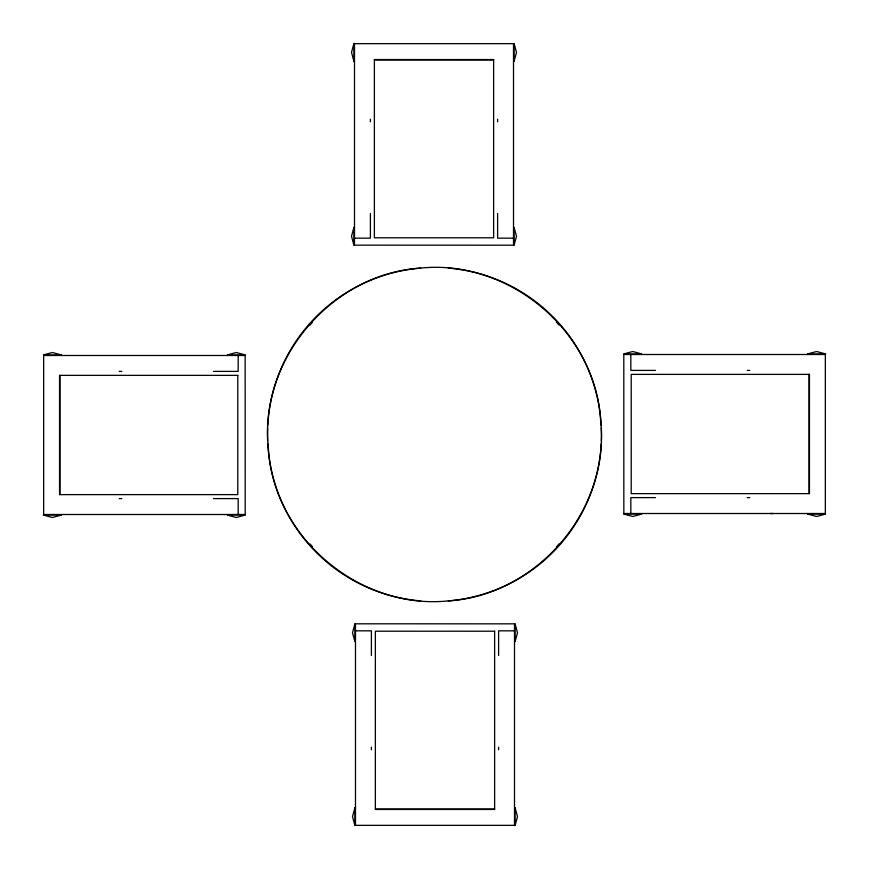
<?xml version="1.0" encoding="UTF-8"?>
<svg xmlns="http://www.w3.org/2000/svg" width="869" height="869" viewBox="0 0 869 869"><rect width="100%" height="100%" fill="white"/><g stroke="black" fill="none" stroke-linecap="round" stroke-linejoin="round"><path stroke-width="1.3" d="M353.835 43.722L351.51 52.39L353.835 61.069M353.835 227.58L351.51 236.259L353.835 244.928M354.834 624.072L352.51 632.741L354.834 641.42M514.166 61.069L516.49 52.39L514.166 43.722M354.834 807.931L352.51 816.61L354.834 825.278M514.166 244.928L516.49 236.259L514.166 227.58M515.165 641.42L517.489 632.741L515.165 624.072M515.165 825.278L517.489 816.61L515.165 807.931M310.037 325.006L312.482 322.182M556.518 546.818L558.963 543.994M43.722 354.834L52.39 352.51L61.069 354.834M227.58 354.834L236.259 352.51L244.928 354.834M624.072 353.835L632.741 351.51L641.42 353.835M61.069 515.165L52.39 517.489L43.722 515.165M807.931 353.835L816.61 351.51L825.278 353.835M244.928 515.165L236.259 517.489L227.58 515.165M641.42 514.166L632.741 516.49L624.072 514.166M825.278 514.166L816.61 516.49L807.931 514.166M420.715 268.097C331.795 273.648 258.56 359.527 268.369 448.263C273.3 537.411 359.679 610.071 448.285 600.903C537.205 595.352 610.44 509.473 600.631 420.737C595.699 331.589 509.321 258.929 420.715 268.097A166.967 166.967 0 0 0 267.782 425.31M354.498 43.656L513.514 43.656L513.514 245.199L354.498 245.156L354.498 43.45M374.376 59.961L493.635 59.972M354.498 238.171L370.4 238.171L370.4 213.492M513.514 238.171L497.611 238.171L497.611 213.492M623.801 353.998L641.691 353.998M807.659 353.998L825.55 353.998M825.55 354.498L623.801 354.498L623.844 513.514L825.344 513.514L825.344 354.498M43.45 354.986L61.341 354.986M227.309 354.986L245.199 354.986M655.508 370.4L630.829 370.4L630.829 354.498M747.199 370.4L749.773 370.4M119.227 371.389L121.801 371.389M213.492 371.389L238.171 371.389L238.171 355.486M655.508 497.611L630.829 497.611L630.829 513.514M747.199 497.611L749.773 497.611M119.227 498.6L121.801 498.6M213.492 498.6L238.171 498.6L238.171 514.502M770.097 513.514L773.052 513.514M623.801 514.013L641.691 514.013M807.659 514.013L825.55 514.013M43.45 514.502L245.199 514.502L245.156 355.486L43.656 355.486L43.656 514.502M43.45 515.002L61.341 515.002M227.309 515.002L245.199 515.002M355.486 630.829L371.389 630.829L371.389 655.508M514.502 630.829L498.6 630.829L498.6 655.508M375.365 809.039L494.624 809.028M514.502 825.344L355.486 825.344L355.486 623.801L514.502 623.844L514.502 825.55M556.518 322.182L558.963 325.006M310.037 543.994L312.482 546.818M809.028 374.376L809.039 493.635M515.002 623.801L515.002 641.691M515.002 807.659L515.002 825.55M514.013 43.45L514.013 61.341M514.013 227.309L514.013 245.199M498.6 747.199L498.6 749.773M497.611 119.227L497.611 121.79M371.389 747.199L371.389 749.773M370.4 119.227L370.4 121.79M354.986 623.801L354.986 641.691M354.986 807.659L354.986 825.55M353.998 43.45L353.998 61.341M353.998 227.309L353.998 245.199M59.972 375.365L59.961 494.624M601.218 443.69A166.967 166.967 0 0 1 448.285 600.903M420.715 600.903A166.967 166.967 0 0 1 267.782 443.69M267.663 441.061A166.967 166.967 0 0 1 267.663 427.939M448.285 268.097A166.967 166.967 0 0 1 601.218 425.31M601.337 427.939A166.967 166.967 0 0 1 601.337 441.061M493.635 59.548L374.376 59.548L374.376 237.791L493.635 237.791L493.635 59.548M809.452 374.376L631.209 374.376L631.209 493.635L809.452 493.635L809.452 374.376M237.791 375.365L59.548 375.365L59.548 494.624L237.791 494.624L237.791 375.365M494.624 631.209L375.365 631.209L375.365 809.452L494.624 809.452L494.624 631.209"/></g></svg>
